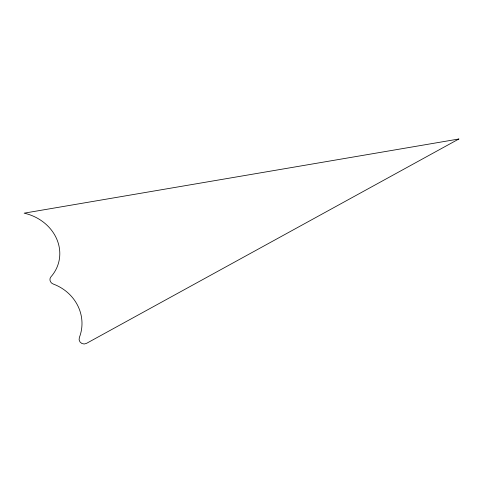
<?xml version="1.0" encoding="UTF-8"?>
<svg xmlns="http://www.w3.org/2000/svg" width="483" height="483" viewBox="0 0 483 483"><rect width="100%" height="100%" fill="white"/><g stroke="black" fill="none" stroke-linecap="round" stroke-linejoin="round"><path stroke-width="0.72" d="M458.85 139.001L86.433 343.407A4.902 4.697 23.1 0 1 79.369 337.49A44.364 41.447 8.9 0 0 53.227 284.028A4.939 4.498 18.3 0 1 50.957 276.825A44.267 39.093 13.7 0 0 24.15 213.166L458.85 139.001"/></g></svg>
